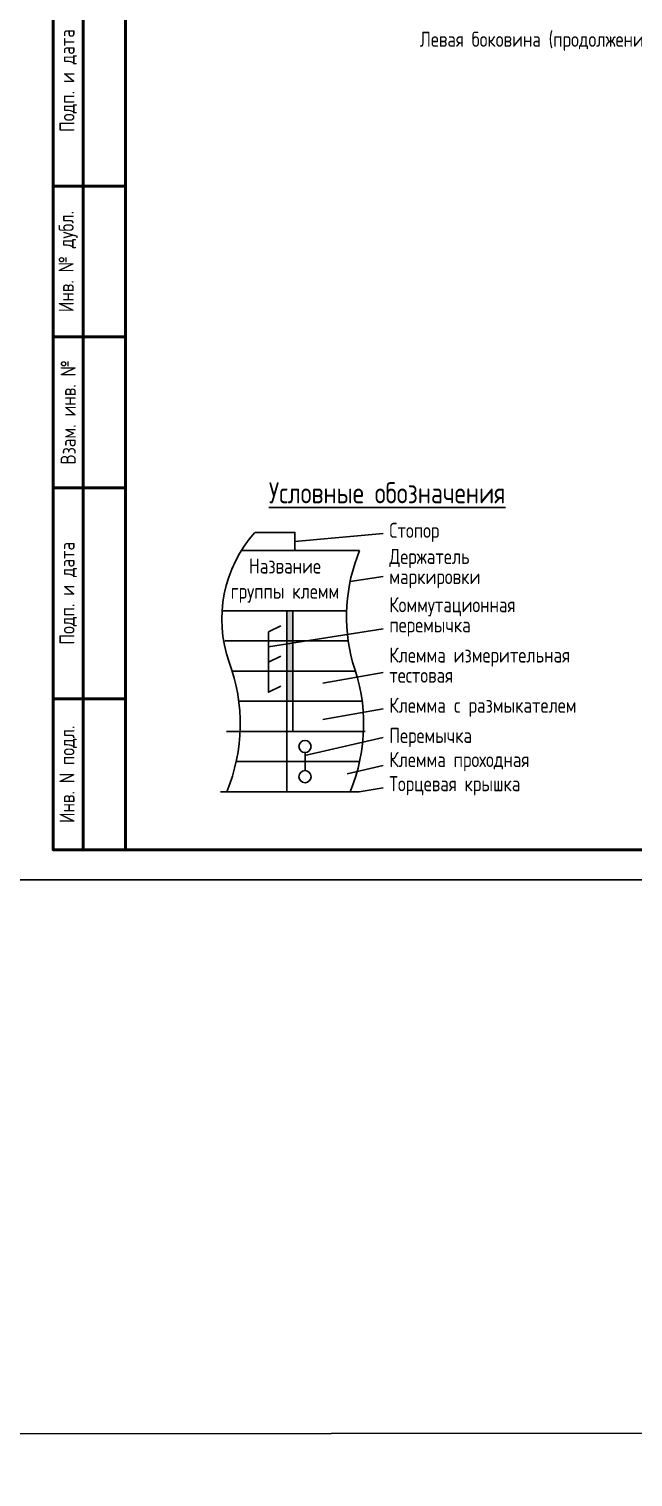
# Model space of a CAD drawing. Header units: millimetres. Extents: x -1245 to 5086, y -99 to 618.
# Drawn here: x 3784 to 3884.1, y -99 to 141.1 of the extents above; entities that cross this region are included whole.
import ezdxf

# ---------------------------------------------------------------- set-up
doc = ezdxf.new("R2010")
doc.units = ezdxf.units.MM
doc.styles.add('Gost_type_A', font='GOST_A.TTF')

# ---------------------------------------------------------------- blocks, each defined once
blk = doc.blocks.new('Штамп левый нижний')
at = {"lineweight": 50}
for points in [[(-12, 145), (-7, 145), (-7, 110), (-12, 110)], [(-7, 145), (0, 145), (0, 110), (-7, 110)], [(-12, 110), (-7, 110), (-7, 85), (-12, 85)], [(-7, 110), (0, 110), (0, 85), (-7, 85)], [(-12, 85), (-7, 85), (-7, 60), (-12, 60)], [(-7, 85), (0, 85), (0, 60), (-7, 60)], [(-12, 60), (-7, 60), (-7, 25), (-12, 25)], [(-7, 60), (0, 60), (0, 25), (-7, 25)], [(-12, 25), (-7, 25), (-7, 0), (-12, 0)], [(-7, 25), (0, 25), (0, 0), (-7, 0)]]:
    blk.add_lwpolyline(points, close=True, dxfattribs=at)
at = {"char_height": 2.5, "attachment_point": 5, "rotation": 90, "style": 'Gost_type_A'}
for s, insert, width in [('Подп. и дата', (-9.5, 127.5), 35), ('Инв. № дубл.', (-9.5, 97.5), 25), ('Взам. инв. №', (-9.5, 72.5), 25), ('Подп. и дата', (-9.5, 42.5), 35), ('Инв. N подл.', (-9.5, 12.5), 25)]:
    blk.add_mtext(s, dxfattribs=dict(at, insert=insert, width=width))

msp = doc.modelspace()

# ---------------------------------------------------------------- hatches: boundary and pattern name
h = msp.add_hatch(color=256)
h.dxf.hatch_style = 1
h.paths.add_polyline_path([(3827.71, 44.6), (3826.71, 44.6), (3826.71, 29.6), (3827.71, 29.6)])

# ---------------------------------------------------------------- linework, layer by layer
for p, q in [((3828.07, 56.1), (3842.71, 57.42)), ((3819.21, 54.6), (3838.79, 54.6)), ((3837.22, 49.45), (3842.71, 50.29)), ((3816.19, 44.6), (3836.65, 44.6)), ((3826.71, 14.6), (3826.71, 44.6)), ((3827.71, 39.6), (3827.71, 44.6)), ((3823.71, 38.6), (3842.71, 41.6)), ((3836.91, 39.6), (3816.45, 39.6)), ((3816.45, 39.6), (3836.91, 39.6)), ((3827.71, 24.6), (3827.71, 39.6)), ((3838.13, 34.6), (3817.67, 34.6)), ((3817.67, 34.6), (3838.13, 34.6)), ((3832.71, 32.6), (3842.71, 34.37)), ((3839.22, 29.6), (3818.76, 29.6)), ((3818.76, 29.6), (3839.22, 29.6)), ((3839.22, 29.6), (3818.76, 29.6)), ((3818.76, 29.6), (3839.22, 29.6)), ((3832.71, 26.6), (3842.71, 28.37)), ((3816.71, 24.6), (3839.71, 24.6)), ((3839.43, 24.6), (3818.97, 24.6)), ((3818.97, 24.6), (3839.43, 24.6)), ((3829.71, 20.6), (3842.71, 23.6)), ((3838.79, 19.6), (3818.33, 19.6)), ((3818.33, 19.6), (3838.79, 19.6)), ((3829.74, 19.6), (3829.74, 21.1)), ((3829.74, 18.1), (3829.74, 19.6)), ((3836.71, 17.56), (3842.71, 18.94)), ((3815.71, 14.6), (3838.71, 14.6)), ((3816.78, 14.6), (3837.24, 14.6)), ((3842.71, 15.27), (3838.71, 14.6))]:
    msp.add_line(p, q)
at = {"color": 3}
msp.add_lwpolyline([(-1245, 609), (5086, 618), (5086, -90), (-1245, -99)], close=True, dxfattribs=at)
msp.add_lwpolyline([(4077, 420), (4077, 0), (3780, 0), (3780, 420)], close=True)
at = {"lineweight": 50}
msp.add_lwpolyline([(4072, 415), (4072, 5), (3800, 5), (3800, 415)], close=True, dxfattribs=at)
for points in [[(3821.46, 57.6), (3828.07, 57.6), (3828.07, 54.6), (3819.21, 54.6)], [(3825.71, 42.1), (3823.71, 41.1), (3823.71, 36.1), (3825.71, 37.1)], [(3825.71, 37.1), (3823.71, 36.1), (3823.71, 31.1), (3825.71, 32.1)]]:
    msp.add_lwpolyline(points)
for centre in [(3829.74, 22.1), (3829.74, 17.1)]:
    msp.add_circle(centre, 1)
for centre, radius, start, end in [((3837.55, 43.2), 21.6, 138.181, 199.2333), ((3865.64, 43.61), 29.02, 157.7321, 195.0211), ((3789.46, 25.83), 29.54, 337.6521, 20.3143), ((3809.92, 25.83), 29.54, 337.6521, 20.3143)]:
    msp.add_arc(centre, radius, start, end)

# ---------------------------------------------------------------- block references
msp.add_blockref('Штамп левый нижний', (3800, 5))

# ---------------------------------------------------------------- texts
at = {"attachment_point": 5, "style": 'Gost_type_A'}
for s, insert, char_height, width in [('Левая боковина (продолжение на листе 2)', (3876, 139), 2.5, 90), ('{\\LУсловные обозначения}', (3843.35, 64.16), 3.5, 75), ('Название группы клемм', (3826.42, 49.6), 2.5, 20.4592)]:
    msp.add_mtext(s, dxfattribs=dict(at, insert=insert, char_height=char_height, width=width))
at = {"char_height": 2.5, "attachment_point": 4, "line_spacing_factor": 0.8, "style": 'Gost_type_A'}
for s, insert, width in [('Стопор', (3843.71, 57.6), 44), ('Держатель\\Pмаркировки', (3843.71, 51.6), 38.7538), ('Коммутационная\\Pперемычка', (3843.71, 43.6), 44), ('Клемма измерительная\\Pтестовая', (3843.71, 35.6), 55.1103), ('Клемма c размыкателем', (3843.71, 28.6), 55.1103), ('Перемычка', (3843.71, 23.6), 49.9213), ('Клемма проходная', (3843.71, 19.6), 44), ('Торцевая крышка', (3843.71, 15.6), 44)]:
    msp.add_mtext(s, dxfattribs=dict(at, insert=insert, width=width))

doc.saveas('drawing.dxf')
